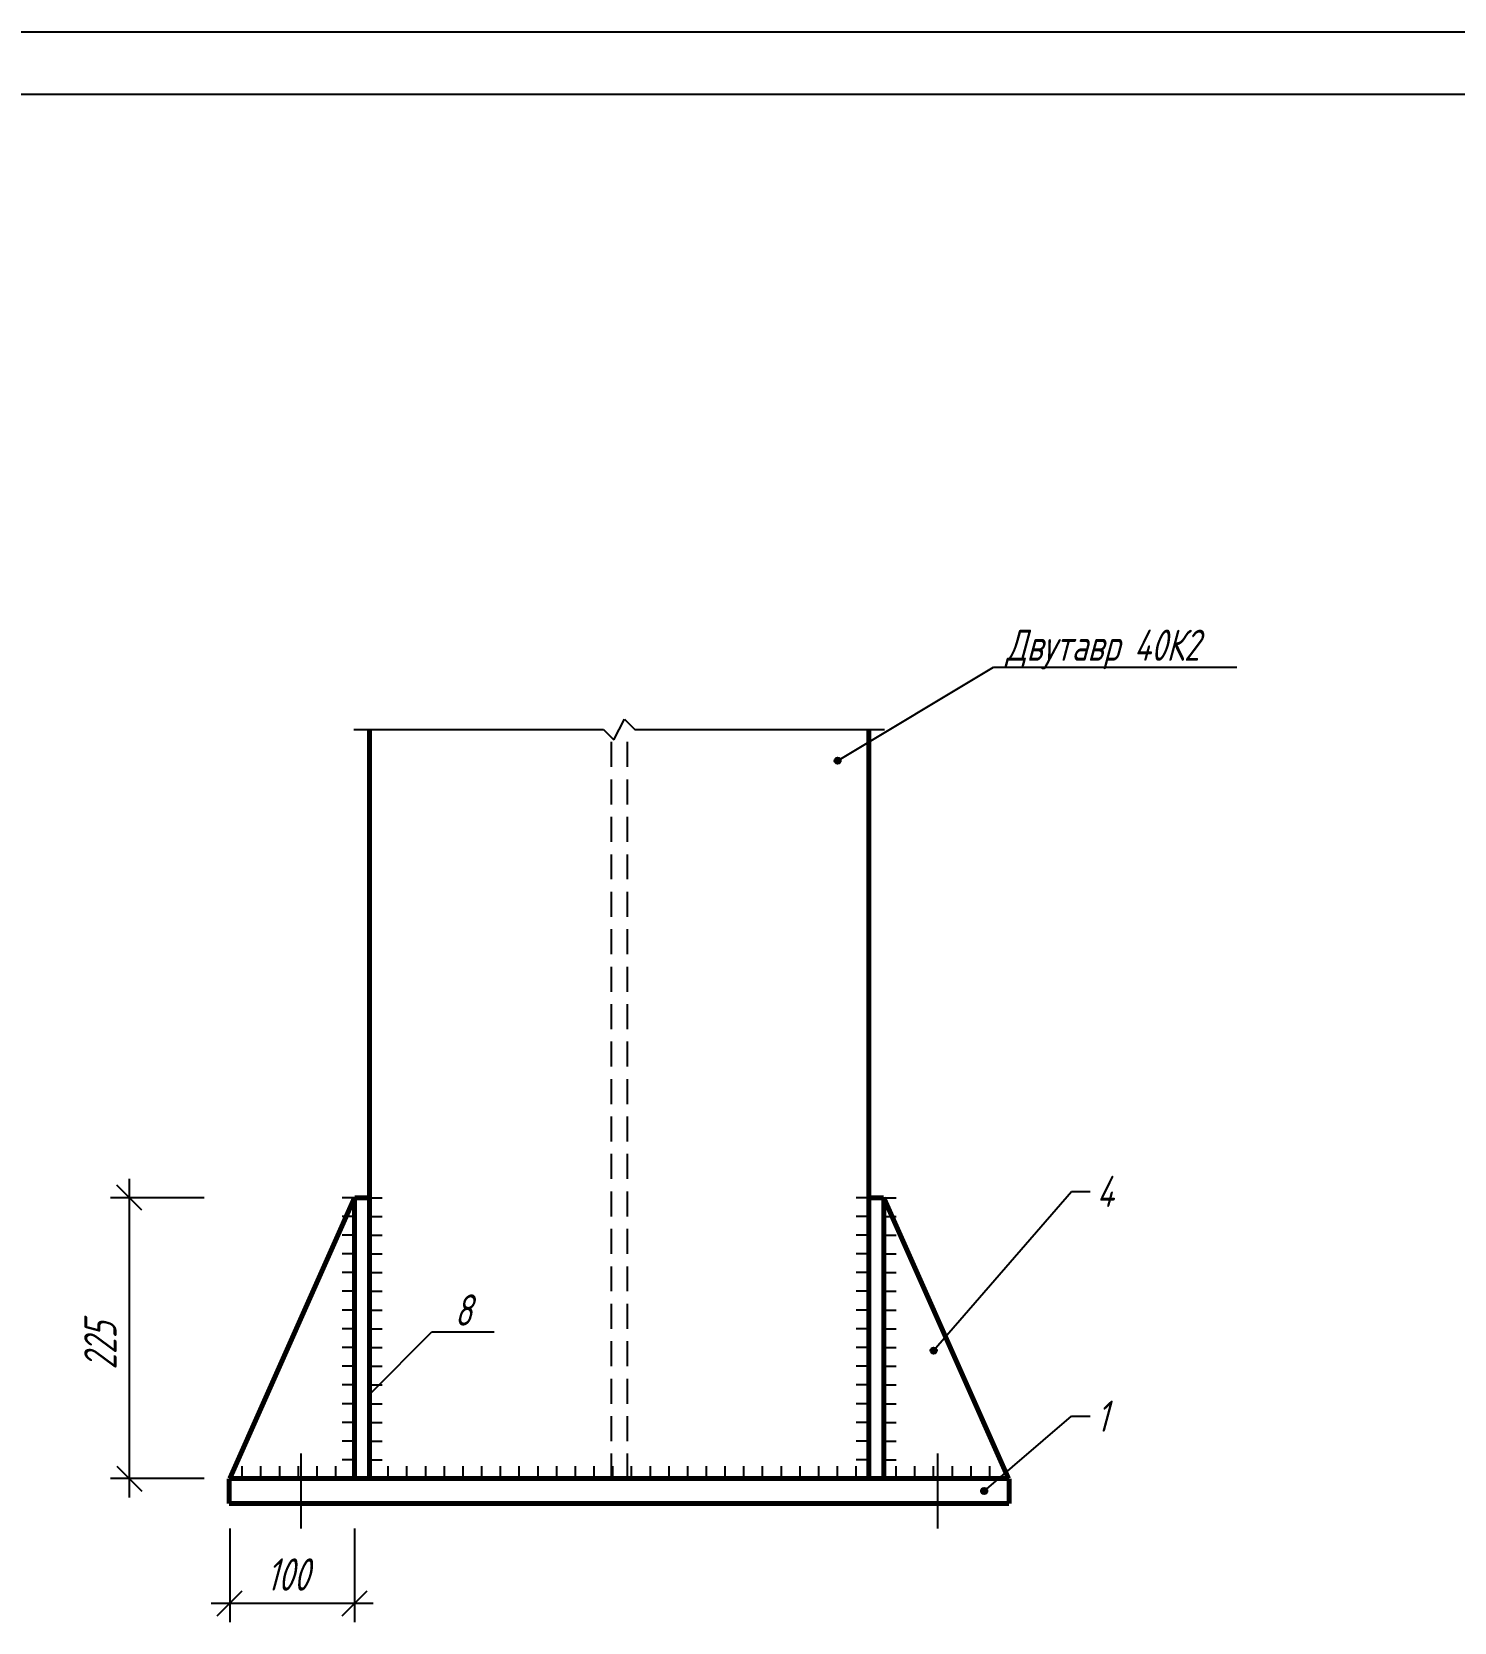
# Model space of a CAD drawing. Extents: x 0 to 420, y 0 to 297.
# Drawn here: x 192.1 to 306, y 169.6 to 297 of the extents above; entities that cross this region are included whole.
import ezdxf
from ezdxf.enums import TextEntityAlignment as Align

# ---------------------------------------------------------------- set-up
doc = ezdxf.new("R2010")
doc.units = 0
doc.header["$MEASUREMENT"] = 0
doc.linetypes.add('DASHED', pattern=[3, 2, -1])
doc.layers.get('DEFPOINTS').update_dxf_attribs({"linetype": 'CONTINUOUS'})
for name, color, linetype in [('ВЫНОСКИ', 7, 'CONTINUOUS'), ('РАЗМЕРЫ', 7, 'CONTINUOUS'), ('ШТАМП_РАМКА', 7, 'CONTINUOUS')]:
    doc.layers.add(name, color=color, linetype=linetype)
doc.styles.add('SCADOFFICE', font='RomanS', dxfattribs={"width": 0.7, "oblique": 15, "height": 2.5})
doc.dimstyles.new('SCADOFFICE_DIM', dxfattribs={"dimtxt": 2.5, "dimasz": 2, "dimexe": 1.5, "dimexo": 2, "dimgap": 1, "dimtad": 1, "dimdec": 4, "dimlfac": 10, "dimdsep": 46, "dimtxsty": 'SCADOFFICE', "dimblk": 'OBLIQUE', "dimsah": 1, "dimcen": 2.5, "dimdle": 1.5, "dimclrd": 256, "dimclre": 256, "dimclrt": 256, "dimadec": 0, "dimazin": 0, "dimtfac": 1, "dimtdec": 4, "dimtmove": 2, "dimatfit": 3, "dimldrblk": 'OBLIQUE', "dimfxl": 1, "dimtolj": 1, "dimarcsym": 0})

# ---------------------------------------------------------------- blocks, each defined once
blk = doc.blocks.new('*U19')
at = {"layer": 'ВЫНОСКИ'}
for points in [[(256.39, 238.52), (256.37, 238.67), (256.39, 238.72)], [(256.37, 238.57), (256.37, 238.62), (256.37, 238.67)], [(256.37, 238.57), (256.37, 238.67), (256.39, 238.52)], [(256.41, 238.48), (256.39, 238.72), (256.41, 238.76)], [(256.39, 238.52), (256.39, 238.72), (256.41, 238.48)], [(256.44, 238.44), (256.41, 238.76), (256.44, 238.8)], [(256.41, 238.48), (256.41, 238.76), (256.44, 238.44)], [(256.48, 238.41), (256.44, 238.8), (256.48, 238.83)], [(256.44, 238.44), (256.44, 238.8), (256.48, 238.41)], [(256.52, 238.39), (256.48, 238.83), (256.52, 238.85)], [(256.48, 238.41), (256.48, 238.83), (256.52, 238.39)], [(256.57, 238.37), (256.52, 238.85), (256.57, 238.87)], [(256.52, 238.39), (256.52, 238.85), (256.57, 238.37)], [(256.57, 238.37), (256.57, 238.87), (256.62, 238.37)], [(256.62, 238.37), (256.57, 238.87), (256.62, 238.87)]]:
    blk.add_solid(points, dxfattribs=at)
at = {"layer": 'ВЫНОСКИ', "extrusion": (0, 0, -1)}
for points in [[(-256.62, 238.37), (-256.62, 238.87), (-256.67, 238.37)], [(-256.67, 238.37), (-256.62, 238.87), (-256.67, 238.87)], [(-256.67, 238.37), (-256.67, 238.87), (-256.72, 238.39)], [(-256.72, 238.39), (-256.67, 238.87), (-256.72, 238.85)], [(-256.72, 238.39), (-256.72, 238.85), (-256.76, 238.41)], [(-256.76, 238.41), (-256.72, 238.85), (-256.76, 238.83)], [(-256.76, 238.41), (-256.76, 238.83), (-256.8, 238.44)], [(-256.8, 238.44), (-256.76, 238.83), (-256.8, 238.8)], [(-256.8, 238.44), (-256.8, 238.8), (-256.83, 238.48)], [(-256.83, 238.48), (-256.8, 238.8), (-256.83, 238.76)], [(-256.83, 238.48), (-256.83, 238.76), (-256.85, 238.52)], [(-256.85, 238.52), (-256.83, 238.76), (-256.85, 238.72)], [(-256.85, 238.52), (-256.85, 238.72), (-256.87, 238.57)], [(-256.87, 238.57), (-256.85, 238.72), (-256.87, 238.67)], [(-256.87, 238.57), (-256.87, 238.67), (-256.87, 238.62)]]:
    blk.add_solid(points, dxfattribs=at)
blk = doc.blocks.new('*U20')
at = {"layer": 'ВЫНОСКИ'}
for points in [[(268.14, 180.02), (268.12, 180.17), (268.14, 180.22)], [(268.12, 180.07), (268.12, 180.12), (268.12, 180.17)], [(268.12, 180.07), (268.12, 180.17), (268.14, 180.02)], [(268.16, 179.98), (268.14, 180.22), (268.16, 180.26)], [(268.14, 180.02), (268.14, 180.22), (268.16, 179.98)], [(268.19, 179.94), (268.16, 180.26), (268.19, 180.3)], [(268.16, 179.98), (268.16, 180.26), (268.19, 179.94)], [(268.23, 179.91), (268.19, 180.3), (268.23, 180.33)], [(268.19, 179.94), (268.19, 180.3), (268.23, 179.91)], [(268.27, 179.89), (268.23, 180.33), (268.27, 180.35)], [(268.23, 179.91), (268.23, 180.33), (268.27, 179.89)], [(268.32, 179.87), (268.27, 180.35), (268.32, 180.37)], [(268.27, 179.89), (268.27, 180.35), (268.32, 179.87)], [(268.32, 179.87), (268.32, 180.37), (268.37, 179.87)], [(268.37, 179.87), (268.32, 180.37), (268.37, 180.37)]]:
    blk.add_solid(points, dxfattribs=at)
at = {"layer": 'ВЫНОСКИ', "extrusion": (0, 0, -1)}
for points in [[(-268.37, 179.87), (-268.37, 180.37), (-268.42, 179.87)], [(-268.42, 179.87), (-268.37, 180.37), (-268.42, 180.37)], [(-268.42, 179.87), (-268.42, 180.37), (-268.47, 179.89)], [(-268.47, 179.89), (-268.42, 180.37), (-268.47, 180.35)], [(-268.47, 179.89), (-268.47, 180.35), (-268.51, 179.91)], [(-268.51, 179.91), (-268.47, 180.35), (-268.51, 180.33)], [(-268.51, 179.91), (-268.51, 180.33), (-268.55, 179.94)], [(-268.55, 179.94), (-268.51, 180.33), (-268.55, 180.3)], [(-268.55, 179.94), (-268.55, 180.3), (-268.58, 179.98)], [(-268.58, 179.98), (-268.55, 180.3), (-268.58, 180.26)], [(-268.58, 179.98), (-268.58, 180.26), (-268.6, 180.02)], [(-268.6, 180.02), (-268.58, 180.26), (-268.6, 180.22)], [(-268.6, 180.02), (-268.6, 180.22), (-268.62, 180.07)], [(-268.62, 180.07), (-268.6, 180.22), (-268.62, 180.17)], [(-268.62, 180.07), (-268.62, 180.17), (-268.62, 180.12)]]:
    blk.add_solid(points, dxfattribs=at)
blk = doc.blocks.new('*U21')
at = {"layer": 'ВЫНОСКИ'}
for points in [[(264.09, 191.27), (264.07, 191.42), (264.09, 191.47)], [(264.07, 191.32), (264.07, 191.37), (264.07, 191.42)], [(264.07, 191.32), (264.07, 191.42), (264.09, 191.27)], [(264.11, 191.23), (264.09, 191.47), (264.11, 191.51)], [(264.09, 191.27), (264.09, 191.47), (264.11, 191.23)], [(264.14, 191.19), (264.11, 191.51), (264.14, 191.55)], [(264.11, 191.23), (264.11, 191.51), (264.14, 191.19)], [(264.18, 191.16), (264.14, 191.55), (264.18, 191.58)], [(264.14, 191.19), (264.14, 191.55), (264.18, 191.16)], [(264.22, 191.14), (264.18, 191.58), (264.22, 191.6)], [(264.18, 191.16), (264.18, 191.58), (264.22, 191.14)], [(264.27, 191.12), (264.22, 191.6), (264.27, 191.62)], [(264.22, 191.14), (264.22, 191.6), (264.27, 191.12)], [(264.27, 191.12), (264.27, 191.62), (264.32, 191.12)], [(264.32, 191.12), (264.27, 191.62), (264.32, 191.62)]]:
    blk.add_solid(points, dxfattribs=at)
at = {"layer": 'ВЫНОСКИ', "extrusion": (0, 0, -1)}
for points in [[(-264.32, 191.12), (-264.32, 191.62), (-264.37, 191.12)], [(-264.37, 191.12), (-264.32, 191.62), (-264.37, 191.62)], [(-264.37, 191.12), (-264.37, 191.62), (-264.42, 191.14)], [(-264.42, 191.14), (-264.37, 191.62), (-264.42, 191.6)], [(-264.42, 191.14), (-264.42, 191.6), (-264.46, 191.16)], [(-264.46, 191.16), (-264.42, 191.6), (-264.46, 191.58)], [(-264.46, 191.16), (-264.46, 191.58), (-264.5, 191.19)], [(-264.5, 191.19), (-264.46, 191.58), (-264.5, 191.55)], [(-264.5, 191.19), (-264.5, 191.55), (-264.53, 191.23)], [(-264.53, 191.23), (-264.5, 191.55), (-264.53, 191.51)], [(-264.53, 191.23), (-264.53, 191.51), (-264.55, 191.27)], [(-264.55, 191.27), (-264.53, 191.51), (-264.55, 191.47)], [(-264.55, 191.27), (-264.55, 191.47), (-264.57, 191.32)], [(-264.57, 191.32), (-264.55, 191.47), (-264.57, 191.42)], [(-264.57, 191.32), (-264.57, 191.42), (-264.57, 191.37)]]:
    blk.add_solid(points, dxfattribs=at)
blk = doc.blocks.new('_OBLIQUE')
at = {"layer": 'РАЗМЕРЫ', "color": 0, "linetype": 'ByBlock'}
blk.add_line((-0.5, -0.5), (0.5, 0.5), dxfattribs=at)
blk = doc.blocks.new('*D4')
at = {"layer": 'DEFPOINTS', "color": 0}
for p in [(207.87, 203.62), (199.87, 181.12), (207.87, 181.12)]:
    blk.add_point(p, dxfattribs=at)
at = {"layer": 'РАЗМЕРЫ'}
for p, q in [((199.87, 205.12), (199.87, 179.62)), ((205.87, 203.62), (198.37, 203.62)), ((205.87, 181.12), (198.37, 181.12))]:
    blk.add_line(p, q, dxfattribs=at)
at = {"layer": 'РАЗМЕРЫ', "xscale": 2, "yscale": 2, "zscale": 2}
for p, rotation in [((199.87, 203.62), 90), ((199.87, 181.12), 270)]:
    blk.add_blockref('_OBLIQUE', p, dxfattribs=dict(at, rotation=rotation))
at = {"layer": 'РАЗМЕРЫ', "style": 'SCADOFFICE', "oblique": 15, "width": 0.676148}
blk.add_text('225', height=2.5881905, rotation=90, dxfattribs=at).set_placement((198.8475, 189.854375))
blk = doc.blocks.new('*D5')
at = {"layer": 'DEFPOINTS', "color": 0}
for p in [(207.92, 179.12), (217.92, 179.12), (207.92, 171.12)]:
    blk.add_point(p, dxfattribs=at)
at = {"layer": 'РАЗМЕРЫ'}
for p, q in [((207.92, 177.12), (207.92, 169.62)), ((217.92, 177.12), (217.92, 169.62)), ((219.42, 171.12), (206.42, 171.12))]:
    blk.add_line(p, q, dxfattribs=at)
at = {"layer": 'РАЗМЕРЫ', "xscale": 2, "yscale": 2, "zscale": 2}
for p in [(207.92, 171.12), (217.92, 171.12)]:
    blk.add_blockref('_OBLIQUE', p, dxfattribs=at)
at = {"layer": 'РАЗМЕРЫ', "style": 'SCADOFFICE', "oblique": 15, "width": 0.676148}
blk.add_text('100', height=2.58819, dxfattribs=at).set_placement((210.8635, 172.1425))

msp = doc.modelspace()

# ---------------------------------------------------------------- linework, layer by layer
at = {"layer": 'ВЫНОСКИ', "linetype": 'Continuous'}
for p, q in [((256.62, 238.62), (269.12, 246.12)), ((269.12, 246.12), (288.62, 246.12)), ((264.32, 191.37), (275.37, 204.12)), ((275.37, 204.12), (276.87, 204.12)), ((217.92, 203.62), (216.92, 203.62)), ((219.12, 203.62), (220.12, 203.62)), ((259.12, 203.62), (258.12, 203.62)), ((260.32, 203.62), (261.32, 203.62)), ((217.92, 202.12), (216.92, 202.12)), ((219.12, 202.12), (220.12, 202.12)), ((259.12, 202.12), (258.12, 202.12)), ((260.32, 202.12), (261.32, 202.12)), ((217.92, 200.62), (216.92, 200.62)), ((219.12, 200.62), (220.12, 200.62)), ((259.12, 200.62), (258.12, 200.62)), ((260.32, 200.62), (261.32, 200.62)), ((217.92, 199.12), (216.92, 199.12)), ((219.12, 199.12), (220.12, 199.12)), ((259.12, 199.12), (258.12, 199.12)), ((260.32, 199.12), (261.32, 199.12)), ((217.92, 197.62), (216.92, 197.62)), ((219.12, 197.62), (220.12, 197.62)), ((259.12, 197.62), (258.12, 197.62)), ((260.32, 197.62), (261.32, 197.62)), ((217.92, 196.12), (216.92, 196.12)), ((219.12, 196.12), (220.12, 196.12)), ((259.12, 196.12), (258.12, 196.12)), ((260.32, 196.12), (261.32, 196.12)), ((217.92, 194.62), (216.92, 194.62)), ((219.12, 194.62), (220.12, 194.62)), ((259.12, 194.62), (258.12, 194.62)), ((260.32, 194.62), (261.32, 194.62)), ((217.92, 193.12), (216.92, 193.12)), ((219.12, 193.12), (220.12, 193.12)), ((219.12, 187.87), (224.12, 192.87)), ((224.12, 192.87), (229.12, 192.87)), ((259.12, 193.12), (258.12, 193.12)), ((260.32, 193.12), (261.32, 193.12)), ((217.92, 191.62), (216.92, 191.62)), ((219.12, 191.62), (220.12, 191.62)), ((259.12, 191.62), (258.12, 191.62)), ((260.32, 191.62), (261.32, 191.62)), ((217.92, 190.12), (216.92, 190.12)), ((219.12, 190.12), (220.12, 190.12)), ((259.12, 190.12), (258.12, 190.12)), ((260.32, 190.12), (261.32, 190.12)), ((217.92, 188.62), (216.92, 188.62)), ((219.12, 188.62), (220.12, 188.62)), ((259.12, 188.62), (258.12, 188.62)), ((260.32, 188.62), (261.32, 188.62)), ((217.92, 187.12), (216.92, 187.12)), ((219.12, 187.12), (220.12, 187.12)), ((259.12, 187.12), (258.12, 187.12)), ((260.32, 187.12), (261.32, 187.12)), ((268.37, 180.12), (275.37, 186.12)), ((275.37, 186.12), (276.87, 186.12)), ((217.92, 185.62), (216.92, 185.62)), ((219.12, 185.62), (220.12, 185.62)), ((259.12, 185.62), (258.12, 185.62)), ((260.32, 185.62), (261.32, 185.62)), ((217.92, 184.12), (216.92, 184.12)), ((219.12, 184.12), (220.12, 184.12)), ((259.12, 184.12), (258.12, 184.12)), ((260.32, 184.12), (261.32, 184.12)), ((213.62, 183.12), (213.62, 177.12)), ((217.92, 182.62), (216.92, 182.62)), ((219.12, 182.62), (220.12, 182.62)), ((259.12, 182.62), (258.12, 182.62)), ((260.32, 182.62), (261.32, 182.62)), ((264.62, 183.12), (264.62, 177.12)), ((208.92, 181.12), (208.92, 182.12)), ((210.42, 181.12), (210.42, 182.12)), ((211.92, 181.12), (211.92, 182.12)), ((213.42, 181.12), (213.42, 182.12)), ((214.92, 181.12), (214.92, 182.12)), ((216.42, 181.12), (216.42, 182.12)), ((220.62, 181.12), (220.62, 182.12)), ((222.12, 181.12), (222.12, 182.12)), ((223.62, 181.12), (223.62, 182.12)), ((225.12, 181.12), (225.12, 182.12)), ((226.62, 181.12), (226.62, 182.12)), ((228.12, 181.12), (228.12, 182.12)), ((229.62, 181.12), (229.62, 182.12)), ((231.12, 181.12), (231.12, 182.12)), ((232.62, 181.12), (232.62, 182.12)), ((234.12, 181.12), (234.12, 182.12)), ((235.62, 181.12), (235.62, 182.12)), ((237.12, 181.12), (237.12, 182.12)), ((238.62, 181.12), (238.62, 182.12)), ((240.12, 181.12), (240.12, 182.12)), ((241.62, 181.12), (241.62, 182.12)), ((243.12, 181.12), (243.12, 182.12)), ((244.62, 181.12), (244.62, 182.12)), ((246.12, 181.12), (246.12, 182.12)), ((247.62, 181.12), (247.62, 182.12)), ((249.12, 181.12), (249.12, 182.12)), ((250.62, 181.12), (250.62, 182.12)), ((252.12, 181.12), (252.12, 182.12)), ((253.62, 181.12), (253.62, 182.12)), ((255.12, 181.12), (255.12, 182.12)), ((256.62, 181.12), (256.62, 182.12)), ((258.12, 181.12), (258.12, 182.12)), ((261.32, 181.12), (261.32, 182.12)), ((262.82, 181.12), (262.82, 182.12)), ((264.32, 181.12), (264.32, 182.12)), ((265.82, 181.12), (265.82, 182.12)), ((267.32, 181.12), (267.32, 182.12)), ((268.82, 181.12), (268.82, 182.12))]:
    msp.add_line(p, q, dxfattribs=at)
for centre in [(256.62, 238.62), (264.32, 191.37), (268.37, 180.12)]:
    msp.add_circle(centre, 0.25, dxfattribs=at)
at = {"layer": 'РАЗМЕРЫ', "linetype": 'Continuous'}
for p, q in [((217.87, 241.12), (237.87, 241.12)), ((237.87, 241.12), (238.703333, 240.286667)), ((238.703333, 240.286667), (239.536667, 241.953333)), ((239.536667, 241.953333), (240.37, 241.12)), ((240.37, 241.12), (260.37, 241.12))]:
    msp.add_line(p, q, dxfattribs=at)
at = {"layer": 'РАЗМЕРЫ', "linetype": 'DASHED'}
for p, q in [((238.47, 240.12), (238.47, 181.12)), ((239.77, 240.12), (239.77, 181.12))]:
    msp.add_line(p, q, dxfattribs=at)
at = {"layer": 'РАЗМЕРЫ', "linetype": 'Continuous', "const_width": 0.4}
for points in [[(219.12, 181.12), (219.12, 241.12)], [(259.12, 181.12), (259.12, 241.12)], [(207.92, 181.12), (217.92, 203.62)], [(217.92, 203.62), (219.12, 203.62)], [(217.92, 181.12), (217.92, 203.62)], [(219.12, 203.62), (219.12, 181.12)], [(259.12, 203.62), (260.32, 203.62)], [(259.12, 181.12), (259.12, 203.62)], [(260.32, 203.62), (260.32, 181.12)], [(260.32, 203.62), (270.32, 181.12)], [(207.87, 181.12), (270.37, 181.12)], [(207.87, 179.12), (207.87, 181.12)], [(219.12, 181.12), (217.92, 181.12)], [(260.32, 181.12), (259.12, 181.12)], [(270.37, 181.12), (270.37, 179.12)], [(270.37, 179.12), (207.87, 179.12)]]:
    msp.add_lwpolyline(points, dxfattribs=at)
at = {"layer": 'ШТАМП_РАМКА', "linetype": 'Continuous'}
for p, q in [((0, 297), (420, 297)), ((20, 292), (415, 292))]:
    msp.add_line(p, q, dxfattribs=at)

# ---------------------------------------------------------------- block references
at = {"layer": 'ВЫНОСКИ'}
for name in ['*U19', '*U21', '*U20']:
    msp.add_blockref(name, (0, 0), dxfattribs=at)

# ---------------------------------------------------------------- texts
at = {"layer": 'ВЫНОСКИ', "style": 'SCADOFFICE', "oblique": 15, "width": 0.7}
for s, p in [('Двутавр 40К2', (270.12, 246.62)), ('4', (277.37, 202.87)), ('1', (277.37, 184.87))]:
    msp.add_text(s, height=2.5, dxfattribs=at).set_placement(p)
msp.add_text('8', height=2.5, dxfattribs=at).set_placement((226.62, 193.37), align=Align.CENTER)

# ---------------------------------------------------------------- dimensions: what is measured, and where the dimension line sits
at = {"layer": 'РАЗМЕРЫ'}
dim = msp.add_linear_dim(base=(199.87, 181.12), p1=(207.87, 203.62), p2=(207.87, 181.12), angle=90, dimstyle='SCADOFFICE_DIM', dxfattribs=at)
dim.commit()
dim.dimension.update_dxf_attribs({"geometry": '*D4', "text_midpoint": (199.87, 192.37)})
dim = msp.add_linear_dim(base=(207.92, 171.12), p1=(217.92, 179.12), p2=(207.92, 179.12), dimstyle='SCADOFFICE_DIM', dxfattribs=at)
dim.commit()
dim.dimension.update_dxf_attribs({"geometry": '*D5', "text_midpoint": (213.52, 171.12)})

doc.saveas('drawing.dxf')
